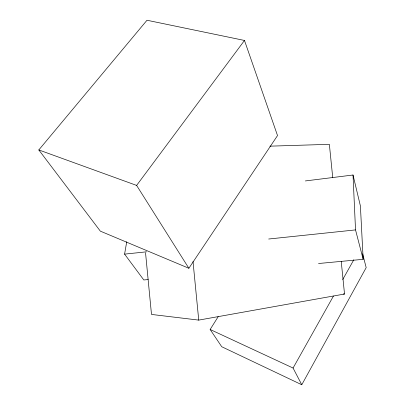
<?xml version="1.0" encoding="UTF-8"?>
<svg xmlns="http://www.w3.org/2000/svg" width="405" height="405" viewBox="0 0 405 405"><rect width="100%" height="100%" fill="white"/><g stroke="black" fill="none" stroke-linecap="round" stroke-linejoin="round"><path stroke-width="0.61" d="M148.205 279.556L143.805 279.971L124.588 254.127L126.724 241.795M218.199 316.664L210.139 329.488L221.732 346.726L301.776 384.75L366.181 267.624L362.612 253.768M301.776 384.75L293.068 368.039L333.462 296.05M342.711 279.566L353.813 259.782M188.872 268.272L277.526 135.564L244.483 40.454L147 20.25L38.819 149.941L100.344 231.149L188.872 268.272L136.617 185.414L38.819 149.941M136.617 185.414L244.483 40.454M145.542 252.786L151.495 314.432L198.739 320.107L344.528 294.025L341.218 261.316M305.365 180.939L353.018 175.006L360.399 205.927L363.163 259.322L318.538 263.518M124.588 254.127L146.61 251.814M268.687 239.016L355.529 229.908L363.163 259.322M269.912 146.165L329.361 144.327L332.738 177.663M343.278 293.969L344.528 294.025M210.139 329.488L293.068 368.039M193.018 261.564L198.739 320.107M353.018 175.006L355.529 229.908"/></g></svg>
